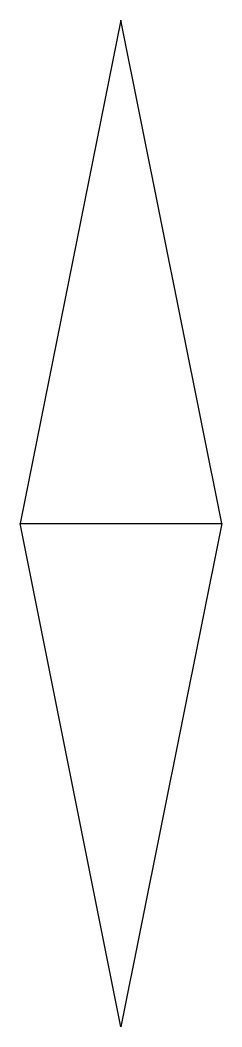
# Model space of a CAD drawing. Extents: x -470.5 to -469.5, y -469.75 to -464.75.
import ezdxf

# ---------------------------------------------------------------- set-up
doc = ezdxf.new("R2010")
doc.units = 0
doc.layers.add('MAGNET', color=11, linetype='CONTINUOUS')

msp = doc.modelspace()

# ---------------------------------------------------------------- linework, layer by layer
at = {"layer": 'MAGNET'}
for points in [[(-470.5, -467.25), (-469.5, -467.25), (-470, -464.75), (-470.5, -467.25)], [(-470.5, -467.25), (-469.5, -467.25), (-470, -469.75), (-470.5, -467.25)]]:
    msp.add_lwpolyline(points, dxfattribs=at)

doc.saveas('drawing.dxf')
